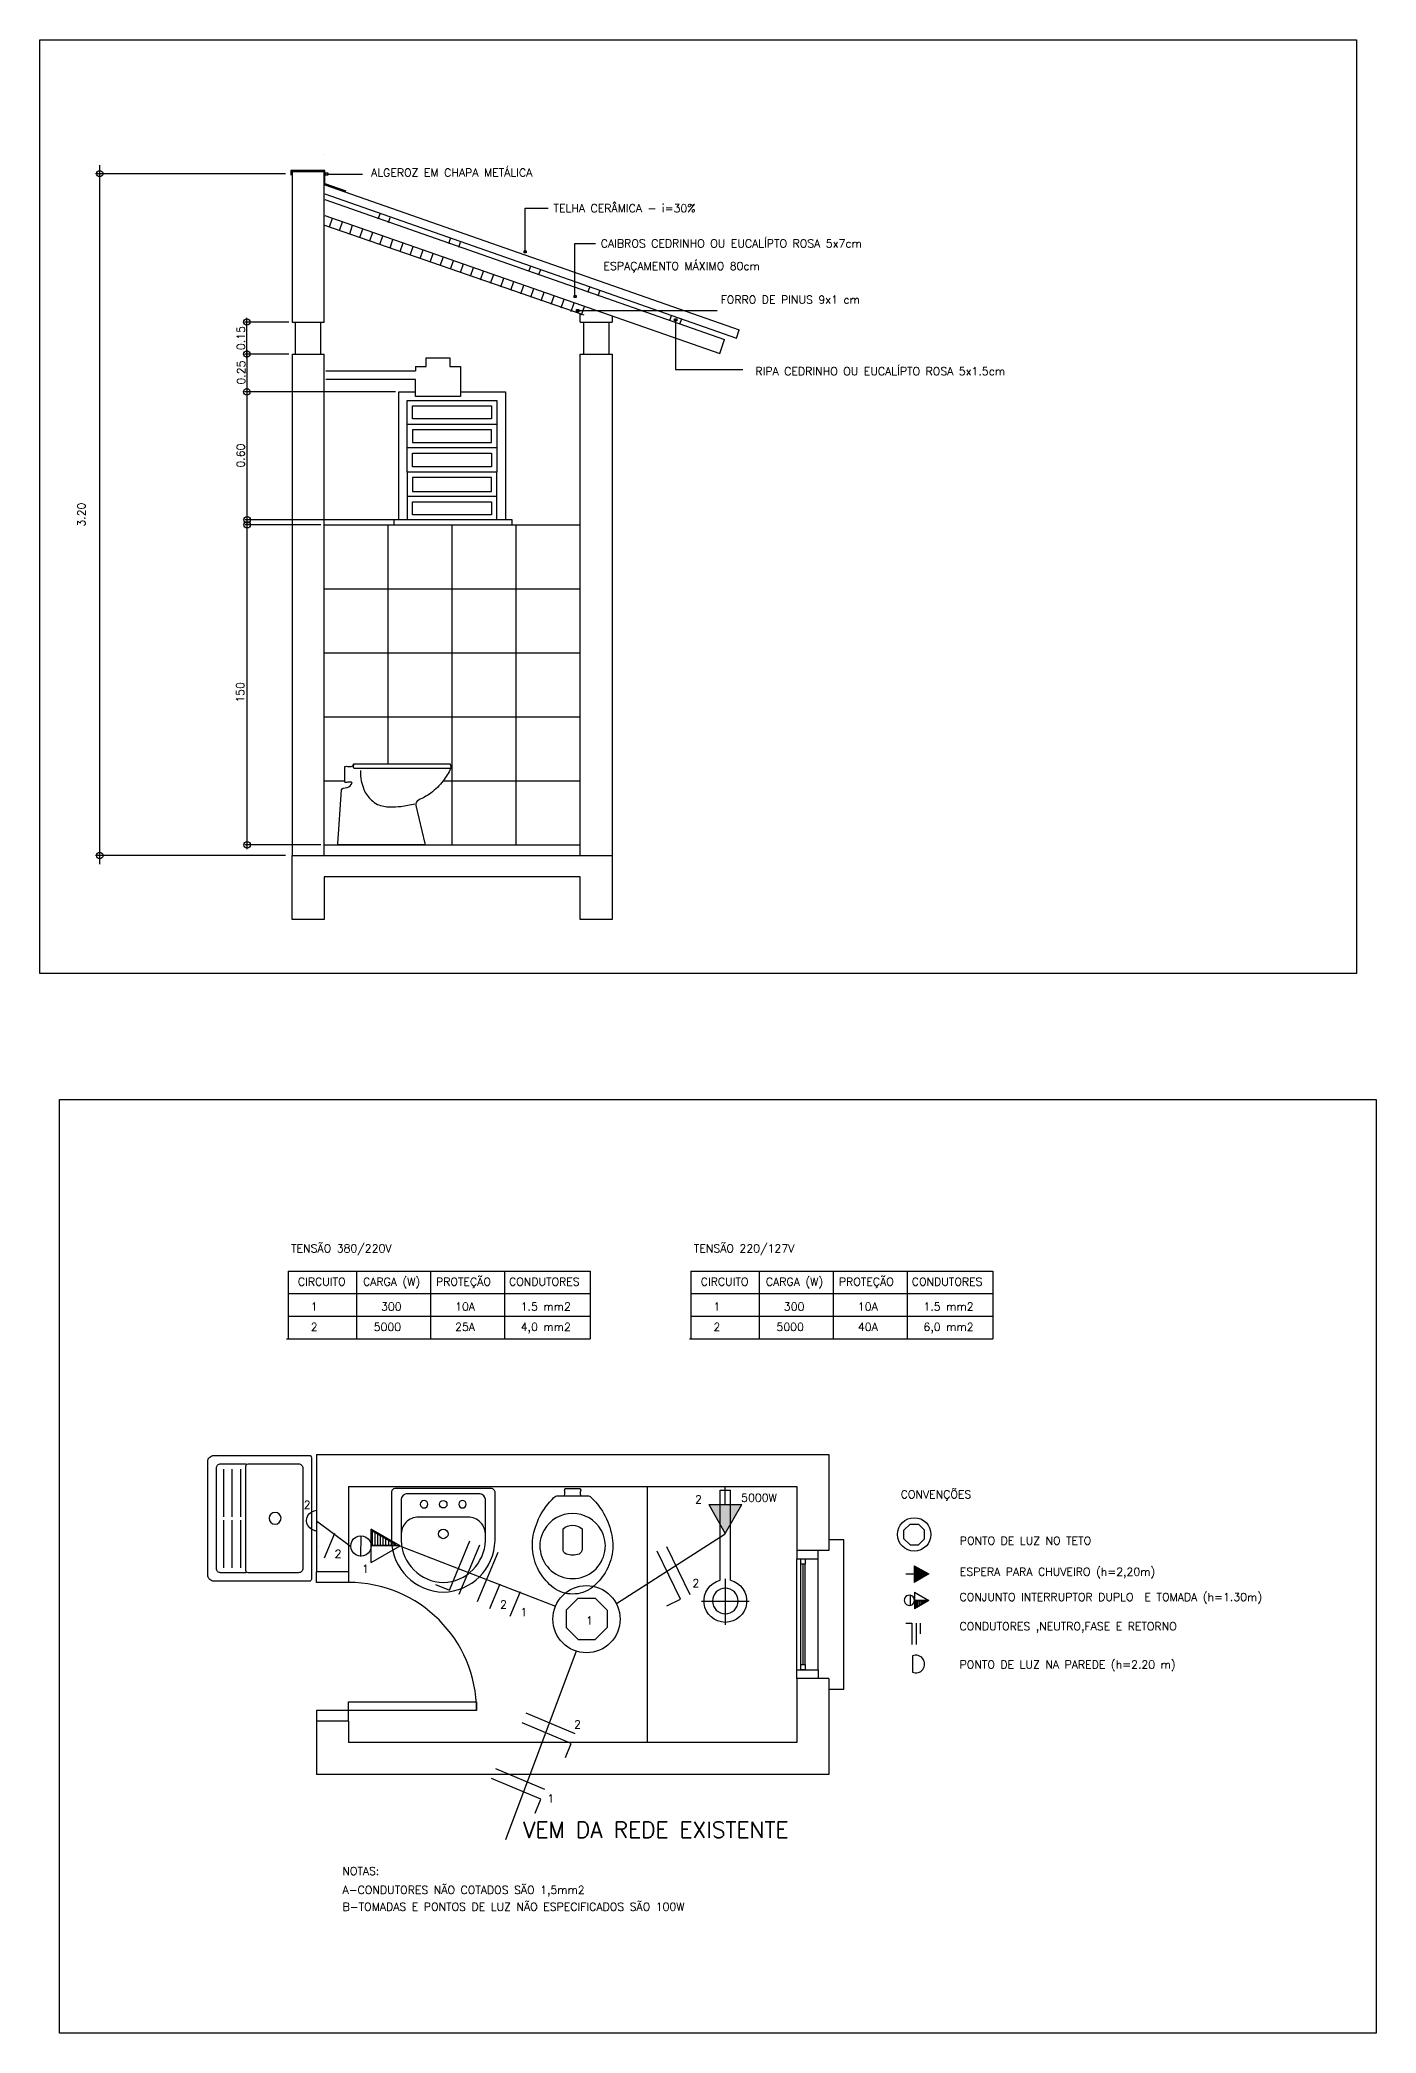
# Model space of a CAD drawing. Extents: x 2332 to 6335, y 1883 to 3772.
# Drawn here: x 3730 to 4982, y 1900 to 3768 of the extents above; entities that cross this region are included whole.
import ezdxf
from ezdxf.enums import TextEntityAlignment as Align

# ---------------------------------------------------------------- set-up
doc = ezdxf.new("R2010")
doc.units = 0
doc.layers.get('0').update_dxf_attribs({"linetype": 'CONTINUOUS'})
doc.layers.get('DEFPOINTS').update_dxf_attribs({"linetype": 'CONTINUOUS'})
for name, color, linetype in [('COTA', 13, 'CONTINUOUS'), ('ELET', 2, 'CONTINUOUS'), ('ELETRICO', 2, 'CONTINUOUS'), ('EQUIP', 7, 'CONTINUOUS'), ('EQUIP_I', 13, 'CONTINUOUS'), ('ESPEC', 2, 'CONTINUOUS'), ('ESQ_VISTA', 1, 'CONTINUOUS'), ('ESQUAD', 2, 'CONTINUOUS'), ('ESTRUT', 130, 'CONTINUOUS'), ('FOLHA', 7, 'CONTINUOUS'), ('HACHURA', 13, 'CONTINUOUS'), ('LINHAVISTA', 15, 'CONTINUOUS'), ('PAREDE', 6, 'CONTINUOUS'), ('PISO', 2, 'CONTINUOUS'), ('REG60-100', 7, 'CONTINUOUS'), ('SELO', 2, 'CONTINUOUS'), ('TELHA', 3, 'CONTINUOUS'), ('TELHADO', 7, 'CONTINUOUS')]:
    doc.layers.add(name, color=color, linetype=linetype)
doc.styles.add('REGUA425', font='simplex.shx')
doc.styles.add('REGUA60', font='simplex.shx')
doc.styles.add('REGUA80', font='simplex.shx')

# ---------------------------------------------------------------- blocks, each defined once
blk = doc.blocks.new('SAP7L__2')
at = {"layer": 'EQUIP', "color": 0, "linetype": 'ByBlock'}
blk.add_lwpolyline([(42.95, 18.4), (47.15, 0.62, -0.483964), (46.67, 0), (6.83, 0, -0.434765), (6.43, 0.43), (8.2, 25.8, -0.329288), (8.95, 26.6), (10.85, 26.9, 0.282717), (13.1, 29, 0.425868), (12.7, 29.45), (11.35, 29.45, 0.120658), (11, 29.35, -0.182519), (10, 29.3, -0.358208), (9.7, 29.72), (9.7, 36.42, -0.375875), (10, 36.8, -0.143803), (11, 36.75, 0.135514), (11.25, 36.7), (12.75, 36.7, 0.345615), (13.75, 37.75, -0.321215), (14.15, 38), (58.89, 38, -0.398095), (59.09, 37.83), (59.4, 36.35, -0.160099), (59.3, 35.7, -0.047619), (55.85, 30, -0.064768), (50, 24.3, -0.049062), (44.3, 21, 0.326827)], format="xyb", close=True, dxfattribs=at)
at = {"layer": 'EQUIP_I'}
for points in [[(13.75, 37.75), (13.66, 36.43, 0.43409), (14.06, 36), (59.4, 36)], [(17.05, 34.85, 0.05697), (17.45, 30, 0.04588), (18.65, 26, 0.104488), (22.2, 21, 0.06838), (25, 19, 0.112798), (31, 17.85, 0.029106), (36, 18.05, 0.037244), (42.5, 19.3)]]:
    blk.add_lwpolyline(points, format="xyb", dxfattribs=at)
blk = doc.blocks.new('INDPONTO')
at = {"color": 4, "linetype": 'ByBlock'}
blk.add_lwpolyline([(-0.2, 0.2), (0.2, 0.2), (0.2, -0.2), (-0.2, -0.2)], close=True, dxfattribs=at)
blk = doc.blocks.new('SAT13S_2')
at = {"layer": 'EQUIP', "color": 0, "linetype": 'ByBlock'}
blk.add_lwpolyline([(-26.5, -48.5), (26.5, -48.5, 0.414214), (29.5, -45.5), (29.5, -1, 0.414214), (28.5, 0), (-28.5, 0, 0.414214), (-29.5, -1), (-29.5, -45.5, 0.414214)], format="xyb", close=True, dxfattribs=at)
at = {"layer": 'EQUIP_I'}
for points in [[(25.5, -27.69), (25.5, -6, 0.414214), (23.5, -4), (-23.5, -4, 0.414214), (-25.5, -6), (-25.5, -27.69)], [(-25.5, -27.84), (-25.5, -29.65, 0.414214), (-24.5, -30.65), (-23.25, -30.65), (23.1, -30.65), (24.5, -30.65, 0.414214), (25.5, -29.65), (25.5, -27.84)], [(-25.5, -30.5), (-25.5, -42.5, 0.414214), (-23.5, -44.5)], [(-23.5, -44.5), (23.5, -44.5, 0.414214), (25.5, -42.5), (25.5, -30.5, 0.414214)], [(-23.25, -33.03), (-0.9, -33.03, 0.414214)], [(-23.25, -37.03), (-0.9, -37.03, 0.414214)], [(0.75, -33.03), (23.1, -33.03, 0.414214)], [(0.75, -37.03), (23.1, -37.03, 0.414214)], [(-23.25, -41.03), (-0.9, -41.03, 0.414214)], [(0.75, -41.03), (23.1, -41.03, 0.414214)]]:
    blk.add_lwpolyline(points, format="xyb", dxfattribs=at)
blk.add_circle((0, -17), 2.8, dxfattribs=at)
blk = doc.blocks.new('SACHS__2')
at = {"layer": 'EQUIP', "color": 0, "linetype": 'ByBlock'}
for p, q in [((42.29, 2.4), (0, 2.4)), ((0, 2.4), (0, -2.4)), ((42.29, -2.4), (0, -2.4))]:
    blk.add_line(p, q, dxfattribs=at)
blk.add_arc((52, 0), 10, 193.88654, 166.11346, dxfattribs=at)
at = {"layer": 'EQUIP_I'}
for p, q in [((52, 11.2), (52, -11.2)), ((41.6, 0), (63.2, 0))]:
    blk.add_line(p, q, dxfattribs=at)
blk.add_circle((52, 0), 6, dxfattribs=at)
blk = doc.blocks.new('SAP7S__2')
at = {"layer": 'EQUIP', "color": 0, "linetype": 'ByBlock'}
blk.add_lwpolyline([(-4.36, -13), (-6.93, -13), (-7.45, -13, 0.207706), (-8.2, -13.3, 0.059368), (-13.2, -19, 0.082654), (-17.8, -29, 0.104255), (-18.65, -39, 0.107708), (-15.25, -49, 0.088187), (-9, -56, 0.163426), (0, -59, 0.163426), (9, -56, 0.088187), (15.25, -49, 0.107708), (18.65, -39, 0.104255), (17.8, -29, 0.082654), (13.2, -19, 0.059368), (8.2, -13.3, 0.207706), (7.45, -13), (6.93, -13), (4.36, -13, -0.380199), (3.6, -12.2), (3.6, -11.1, -0.087349), (3.7, -10.7, 0.172037), (3.7, -9.83, 0.102747), (3.57, -9.63, 0.167994), (3.15, -9.5), (0, -9.5), (-3.15, -9.5, 0.167994), (-3.57, -9.63, 0.102747), (-3.7, -9.83, 0.172037), (-3.7, -10.7, -0.087349), (-3.6, -11.1), (-3.6, -12.2, -0.380199)], format="xyb", close=True, dxfattribs=at)
at = {"layer": 'EQUIP_I'}
blk.add_line((4.36, -13), (-4.36, -13), dxfattribs=at)
for points in [[(0, -21.2, -0.268395), (13.35, -29, -0.179674), (15.1, -39, -0.170707), (10, -48.05, -0.179561), (0, -51.75, -0.179561), (-10, -48.05, -0.170707), (-15.1, -39, -0.179674), (-13.35, -29, -0.268395)], [(-3, -40.25, 0.183333), (3, -40.25, 0.302776), (4.45, -38), (4.45, -28.4, 0.370787), (-4.45, -28.4), (-4.45, -38, 0.302776)]]:
    blk.add_lwpolyline(points, format="xyb", close=True, dxfattribs=at)
blk = doc.blocks.new('SAL34S_2')
at = {"layer": 'EQUIP', "color": 0, "linetype": 'ByBlock'}
blk.add_lwpolyline([(0, -4.2), (22.68, -4.2, -0.345194), (24.25, -5.69), (24.25, -28.56, -0.399699), (0, -52.7, -0.399699), (-24.25, -28.56), (-24.25, -5.69, -0.345194), (-22.68, -4.2)], format="xyb", close=True, dxfattribs=at)
at = {"layer": 'EQUIP_I'}
for p, q in [((-24.25, -28.56), (-24.25, -26.07)), ((24.25, -26.07), (24.25, -28.56))]:
    blk.add_line(p, q, dxfattribs=at)
blk.add_lwpolyline([(-19.75, -25.4), (-19.75, -9.2, -0.371535), (-17.31, -6.7), (0, -6.7), (17.31, -6.7, -0.371535), (19.75, -9.2), (19.75, -25.4)], format="xyb", dxfattribs=at)
for points in [[(0, -17.5), (11.6, -17.5, -0.423334), (19.75, -26), (19.75, -28.5, -0.397421), (0, -48.2, -0.397421), (-19.75, -28.5), (-19.75, -26, -0.423334), (-11.6, -17.5)], [(0, -13.25, 1), (0, -9.75, 1)]]:
    blk.add_lwpolyline(points, format="xyb", close=True, dxfattribs=at)
for centre in [(-9, -11.5), (9, -11.5)]:
    blk.add_circle(centre, 1.75, dxfattribs=at)
for start, end in [(90, 270), (270, 90)]:
    blk.add_arc((0, -25.4), 2.25, start, end, dxfattribs=at)

msp = doc.modelspace()

# ---------------------------------------------------------------- hatches: boundary and pattern name
at = {"layer": 'ELET'}
h = msp.add_hatch(color=256, dxfattribs=at)
h.paths.add_polyline_path([(4376.4, 2395.8), (4376.4, 2375.7), (4388.2, 2395.7)])
h.paths.add_polyline_path([(4357, 2396), (4368.7, 2375.3), (4368.7, 2395.9)])
h.paths.add_polyline_path([(4376.4, 2375.7), (4376.4, 2395.8), (4368.7, 2395.9), (4368.7, 2375.3), (4372.4, 2368.8)])
at = {"layer": 'ELETRICO'}
msp.add_hatch(color=256, dxfattribs=at).paths.add_polyline_path([(4563.2, 2330.8), (4549.6, 2338.5), (4549.7, 2322.9)])
at = {"layer": 'HACHURA'}
h = msp.add_hatch(dxfattribs=at)
h.set_pattern_fill('_U', color=256, scale=60, style=0, double=1, pattern_type=0)
h.set_pattern_definition([(0, (3996.58, 3014.04), (0, 60), []), (90, (3996.58, 3014.04), (-60, 4e-15), [])])
h.paths.add_polyline_path([(4114.4, 3090, -0.398095), (4114.8, 3089.7), (4115.3, 3086.9, -0.181576), (4115.2, 3085.4, -0.047619), (4108.3, 3074, -0.064768), (4096.6, 3062.6, -0.049062), (4085.2, 3056, 0.326827), (4082.5, 3050.8), (4090.9, 3015.3, -0.483964), (4089.9, 3014), (4236.6, 3014), (4236.6, 3314), (3996.6, 3314), (3996.6, 3014), (4010.2, 3014, -0.434765), (4009.4, 3014.9), (4013, 3065.5, -0.369755), (4014.6, 3067.3), (4018.3, 3067.8, 0.282717), (4022.8, 3072, 0.425868), (4022, 3072.9), (4019.3, 3072.9, 0.085396), (4018.8, 3072.8, -0.202043), (4016.6, 3072.6, -0.358208), (4016, 3073.5), (4016, 3086.9, -0.375875), (4016.6, 3087.6, -0.15803), (4018.8, 3087.5, 0.047054), (4018.9, 3087.4), (4022.1, 3087.4, 0.303999), (4024, 3089.2, -0.447428), (4024.9, 3090)])

# ---------------------------------------------------------------- linework, layer by layer
msp.add_line((4240.3, 3510.4), (3997.3, 3594.6))
at = {"layer": 'COTA', "linetype": 'ByBlock'}
for p, q in [((3960.6, 3643), (3782.4, 3643)), ((3786.4, 2996), (3786.4, 3651)), ((3963.6, 3504), (3922.2, 3504)), ((3924.2, 3470), (3924.2, 3508)), ((3924.2, 3478), (3924.2, 3434.6)), ((3963.6, 3474), (3922.2, 3474)), ((3963.6, 3474), (3922.2, 3474)), ((3963.7, 3438.6), (3922.2, 3438.6)), ((4063.6, 3438.5), (3922.5, 3438.5)), ((3924.5, 3314.6), (3924.5, 3442.5)), ((4063.6, 3318.6), (3922.5, 3318.6)), ((3993.6, 3314), (3922.5, 3314)), ((3924.5, 3010), (3924.5, 3318)), ((3993.6, 3014), (3922.5, 3014)), ((3960.6, 3004), (3782.4, 3004)), ((3960.6, 3004), (3883.8, 3004))]:
    msp.add_line(p, q, dxfattribs=at)
at = {"layer": 'COTA', "color": 4}
for p, q in [((3997.3, 3645.9), (3965.6, 3645.9)), ((3965.6, 3645.9), (3965.6, 3641.7)), ((3997.3, 3645.4), (3965.6, 3645.4)), ((3966.1, 3645.9), (3966.1, 3641.7)), ((3996.8, 3632.5), (3996.8, 3645.9)), ((3997.3, 3632.5), (3997.3, 3645.9)), ((3997.2, 3632.9), (4016.6, 3626)), ((3997.3, 3633.9), (4017, 3627)), ((3997.3, 3633.3), (4016.8, 3626.5))]:
    msp.add_line(p, q, dxfattribs=at)
at = {"layer": 'COTA'}
for centre in [(3786.4, 3643), (3924.2, 3504), (3924.2, 3474), (3924.2, 3438.5), (3924.5, 3318.6), (3924.5, 3314), (3924.5, 3014), (3786.4, 3004)]:
    msp.add_circle(centre, 3, dxfattribs=at)
at = {"layer": 'COTA', "linetype": 'ByBlock'}
for p in [(3924.2, 3504), (3924.5, 3438.5), (3924.5, 3314)]:
    msp.add_point(p, dxfattribs=at)
at = {"layer": 'DEFPOINTS', "color": 0, "linetype": 'ByBlock'}
for p in [(3786.4, 3643), (3966.6, 3643), (3887.8, 3504), (3966.6, 3504), (3966.6, 3504), (3966.6, 3474), (3966.6, 3474), (3924.2, 3438.6), (3966.7, 3438.6), (4066.6, 3438.5, -40), (4166.6, 3438.5, -40), (3996.6, 3314), (4066.6, 3318.6, -40), (4166.6, 3318.6, -40), (4218.2, 3318.6), (3996.6, 3014), (3966.6, 3004), (3966.6, 3004)]:
    msp.add_point(p, dxfattribs=at)
at = {"layer": 'ELET', "linetype": 'Continuous', "ltscale": 3.937008}
for p, q in [((4372.6, 2395.8), (4372.6, 2411.8)), ((3980.3, 2380.7), (3980.6, 2383.2)), ((3980.6, 2378.2), (3980.3, 2380.7)), ((3980.6, 2383.2), (3981.5, 2385.5)), ((3981.6, 2375.9), (3980.6, 2378.2)), ((3981.5, 2385.5), (3983.1, 2387.5)), ((3983.2, 2374), (3981.6, 2375.9)), ((3983.1, 2387.5), (3985, 2389.1)), ((3985.2, 2372.4), (3983.2, 2374)), ((3985, 2389.1), (3987.3, 2390)), ((3987.5, 2371.5), (3985.2, 2372.4)), ((3987.3, 2390), (3989.8, 2390.4)), ((3991.3, 2356.8), (3991.3, 2356.8)), ((3997, 2345.9), (4006.6, 2369)), ((4021.5, 2356.8), (4021.6, 2356.8)), ((4021.6, 2356.9), (4021.9, 2359.4)), ((4021.9, 2354.4), (4021.6, 2356.9)), ((4021.9, 2359.4), (4022.8, 2361.7)), ((4022.9, 2352.1), (4021.9, 2354.4)), ((4022.8, 2361.7), (4024.3, 2363.7)), ((4024.3, 2363.7), (4026.3, 2365.2)), ((4026.3, 2365.2), (4028.6, 2366.2)), ((4028.6, 2366.2), (4031.1, 2366.6)), ((4031.1, 2366.6), (4033.6, 2366.3)), ((4033.6, 2366.3), (4035.9, 2365.3)), ((4035.9, 2365.3), (4037.9, 2363.8)), ((4037.9, 2363.8), (4039.5, 2361.8)), ((4039.5, 2361.8), (4040.4, 2359.5)), ((4040.5, 2354.6), (4039.5, 2352.2)), ((4040.4, 2359.5), (4040.8, 2357)), ((4040.8, 2357), (4040.5, 2354.6)), ((4067.8, 2357), (4040.8, 2357)), ((4064.3, 2358), (4041.5, 2371.3)), ((4041.5, 2371.3), (4041.6, 2357.8)), ((4041.6, 2357.8), (4064.3, 2358)), ((4114, 2315.6), (4133.2, 2361.8)), ((4123.2, 2311.8), (4142.5, 2357.9)), ((4339.5, 2311.3), (4317.8, 2356.3)), ((4024.5, 2350.1), (4022.9, 2352.1)), ((4026.5, 2348.6), (4024.5, 2350.1)), ((4028.8, 2347.7), (4026.5, 2348.6)), ((4031.3, 2347.4), (4028.8, 2347.7)), ((4033.7, 2347.7), (4031.3, 2347.4)), ((4036.1, 2348.7), (4033.7, 2347.7)), ((4038, 2350.2), (4036.1, 2348.7)), ((4039.5, 2352.2), (4038, 2350.2)), ((4140.3, 2305.1), (4159.6, 2351.3)), ((4330.5, 2307), (4308.8, 2352)), ((4101.1, 2321), (4114, 2315.6)), ((4152, 2298.4), (4161.6, 2321.5)), ((4549.7, 2330.7), (4541.7, 2330.7)), ((4171, 2291.3), (4180.6, 2314.4)), ((4317.9, 2300.9), (4330.5, 2307)), ((4540.4, 2307.3), (4540.2, 2306.1)), ((4540.2, 2306.1), (4540.4, 2304.9)), ((4540.2, 2306.1), (4540.2, 2306.1)), ((4540.9, 2308.5), (4540.4, 2307.3)), ((4540.4, 2304.9), (4540.9, 2303.7)), ((4541.7, 2309.5), (4540.9, 2308.5)), ((4540.9, 2303.7), (4541.6, 2302.7)), ((4541.6, 2302.7), (4542.6, 2301.9)), ((4542.7, 2310.2), (4541.7, 2309.5)), ((4542.6, 2301.9), (4543.8, 2301.4)), ((4543.8, 2310.7), (4542.7, 2310.2)), ((4545.1, 2310.9), (4543.8, 2310.7)), ((4543.8, 2301.4), (4545, 2301.3)), ((4545, 2301.3), (4546.3, 2301.4)), ((4546.3, 2310.7), (4545.1, 2310.9)), ((4547.5, 2310.2), (4546.3, 2310.7)), ((4546.3, 2301.4), (4547.4, 2301.9)), ((4547.4, 2301.9), (4548.4, 2302.6)), ((4548.5, 2309.4), (4547.5, 2310.2)), ((4548.4, 2302.6), (4549.2, 2303.6)), ((4549.2, 2308.4), (4548.5, 2309.4)), ((4549.7, 2307.3), (4549.2, 2308.4)), ((4549.2, 2303.6), (4549.7, 2304.8)), ((4549.8, 2306), (4549.7, 2307.3)), ((4549.7, 2304.8), (4549.8, 2306)), ((4563.3, 2306), (4549.8, 2306.1)), ((4550.2, 2298.9), (4550.2, 2305.6)), ((4550.2, 2305.6), (4561.6, 2305.6)), ((4561.6, 2305.6), (4550.2, 2298.9)), ((4541.7, 2284.7), (4547.3, 2284.7)), ((4547.3, 2284.7), (4547.3, 2264.7)), ((4551.3, 2284.7), (4551.3, 2264.7)), ((4555.3, 2284.7), (4555.3, 2274.7)), ((4228.2, 2171.8), (4182.1, 2191.1)), ((4232, 2181), (4186, 2200.4)), ((4222.7, 2158.9), (4228.2, 2171.8)), ((4203.6, 2128.8), (4157.5, 2148.2)), ((4199.7, 2119.6), (4153.6, 2139)), ((4194.3, 2106.7), (4199.7, 2119.6))]:
    msp.add_line(p, q, dxfattribs=at)
at = {"layer": 'ELET', "linetype": 'Continuous', "ltscale": 2.214567}
for p, q in [((4357, 2396), (4388.2, 2395.7)), ((4357, 2396), (4372.4, 2368.8)), ((4372.4, 2368.8), (4388.2, 2395.7)), ((4067.8, 2357), (4040.8, 2372.6)), ((4040.8, 2341.5), (4040.8, 2372.6)), ((4040.8, 2341.5), (4067.8, 2357)), ((4549.6, 2338.5), (4563.2, 2330.8)), ((4549.6, 2338.5), (4549.7, 2322.9)), ((4563.2, 2330.8), (4549.7, 2322.9)), ((4549.8, 2313.8), (4563.3, 2306)), ((4549.8, 2313.8), (4549.8, 2298.2)), ((4563.3, 2306), (4549.8, 2298.2))]:
    msp.add_line(p, q, dxfattribs=at)
at = {"layer": 'ELET'}
for p, q in [((3989.4, 2380.7), (4021.5, 2356.7)), ((3989.5, 2390.2), (3989.5, 2371.5)), ((3987.5, 2371.5), (3989.5, 2371.5)), ((4031.2, 2366.4), (4030.8, 2347)), ((4545.8, 2310.6), (4545.8, 2300.8)), ((4547.9, 2254), (4547.9, 2238.7))]:
    msp.add_line(p, q, dxfattribs=at)
at = {"layer": 'ELET', "linetype": 'Continuous', "ltscale": 39.370079}
for p, q in [((4545.7, 2377.4), (4540, 2371.7)), ((4545.7, 2377.4), (4553.7, 2377.4)), ((4553.7, 2377.4), (4559.3, 2371.7)), ((4540, 2363.7), (4540, 2371.7)), ((4545.7, 2358), (4540, 2363.7)), ((4545.7, 2358), (4553.7, 2358)), ((4553.7, 2358), (4559.3, 2363.7)), ((4559.3, 2363.7), (4559.3, 2371.7)), ((4234.7, 2308), (4223.4, 2296.7)), ((4234.7, 2308), (4250.7, 2308)), ((4250.7, 2308), (4262, 2296.7)), ((4223.4, 2296.7), (4223.4, 2280.7)), ((4234.7, 2269.4), (4223.4, 2280.7)), ((4250.7, 2269.4), (4262, 2280.7)), ((4262, 2296.7), (4262, 2280.7)), ((4234.7, 2269.4), (4250.7, 2269.4))]:
    msp.add_line(p, q, dxfattribs=at)
at = {"layer": 'ELET', "linetype": 'Continuous', "ltscale": 7.874016}
for p, q in [((4041.6, 2371.3), (4041.6, 2357.8)), ((4044.2, 2369.8), (4044.2, 2357.8)), ((4046.7, 2368.3), (4046.7, 2357.8)), ((4049.2, 2366.8), (4049.2, 2357.9)), ((4051.8, 2365.3), (4051.8, 2357.9)), ((4054.3, 2363.8), (4054.3, 2357.9)), ((4056.9, 2362.3), (4056.9, 2357.9)), ((4059.4, 2360.8), (4059.4, 2357.9)), ((4061.9, 2359.3), (4061.9, 2357.9)), ((4550.3, 2298.9), (4550.3, 2305.6)), ((4551.5, 2299.7), (4551.5, 2305.6)), ((4552.8, 2300.4), (4552.8, 2305.6)), ((4554.1, 2301.2), (4554.1, 2305.6)), ((4555.3, 2301.9), (4555.3, 2305.6)), ((4556.6, 2302.6), (4556.6, 2305.6)), ((4557.9, 2303.4), (4557.9, 2305.6)), ((4559.2, 2304.1), (4559.2, 2305.6)), ((4560.4, 2304.9), (4560.4, 2305.6))]:
    msp.add_line(p, q, dxfattribs=at)
at = {"layer": 'ELET', "linetype": 'Continuous', "ltscale": 5.11811}
msp.add_line((4068.3, 2356.7), (4213.5, 2300.6), dxfattribs=at)
for centre, radius in [((4549.6, 2367.8), 15.7), ((4242.5, 2288.4), 31.5)]:
    msp.add_circle(centre, radius, dxfattribs=at)
at = {"layer": 'ELET'}
msp.add_arc((4551.1, 2246.3), 8.24, 247.2769, 112.7231, dxfattribs=at)
at = {"layer": 'ELETRICO'}
for p, q in [((4372.3, 2367.9), (4270.5, 2302.8)), ((4232.8, 2258.4), (4166.5, 2081.5))]:
    msp.add_line(p, q, dxfattribs=at)
at = {"layer": 'EQUIP', "color": 0, "linetype": 'ByBlock'}
for p, q in [((3998.4, 3458.3), (4082.4, 3458.3)), ((4082.4, 3462.3), (4082.4, 3458.3)), ((4082.4, 3462.3), (4092.4, 3462.3)), ((4092.4, 3470.3), (4114.4, 3470.3)), ((4092.4, 3462.3), (4092.4, 3470.3)), ((4114.4, 3470.3), (4114.4, 3462.3)), ((4114.4, 3462.3), (4124.4, 3462.3)), ((4124.4, 3462.3), (4124.4, 3434.3)), ((4082.4, 3450.3), (3998.4, 3450.3)), ((4082.4, 3434.3), (4082.4, 3450.3)), ((4124.4, 3434.3), (4082.4, 3434.3))]:
    msp.add_line(p, q, dxfattribs=at)
at = {"layer": 'ESPEC'}
for p, q in [((4185, 3569.7), (4185, 3610.6)), ((4185, 3610.6), (4206.6, 3610.6)), ((4231.7, 3527.9), (4231.7, 3577.6)), ((4231.7, 3577.6), (4250.9, 3577.6)), ((4233.7, 3514.7), (4365.1, 3514.7)), ((4325.9, 3506.6), (4325.9, 3459.6)), ((4325.9, 3459.6), (4389.1, 3459.6))]:
    msp.add_line(p, q, dxfattribs=at)
at = {"layer": 'ESQ_VISTA'}
for p, q in [((4066.6, 3318.6, -40), (4066.6, 3438.5, -40)), ((4066.6, 3438.5, -40), (4082.4, 3438.5, -40)), ((4124.4, 3438.5, -40), (4166.6, 3438.5, -40)), ((4166.6, 3438.5, -40), (4166.6, 3318.6, -40)), ((4074.5, 3363.2, -40), (4074.5, 3430.6, -40)), ((4074.5, 3430.6, -40), (4158.6, 3430.6, -40)), ((4079.6, 3413.2, -40), (4079.6, 3425.5, -40)), ((4079.6, 3425.5, -40), (4153.6, 3425.5, -40)), ((4153.6, 3425.5, -40), (4153.6, 3413.2, -40)), ((4158.6, 3430.6, -40), (4158.6, 3363.2, -40)), ((4074.5, 3408.3, -40), (4158.6, 3408.3, -40)), ((4153.6, 3413.2, -40), (4079.6, 3413.2, -40)), ((4153.6, 3403.1, -40), (4079.6, 3403.1, -40)), ((4079.6, 3403.1, -40), (4079.6, 3391.1, -40)), ((4153.6, 3391.1, -40), (4153.6, 3403.1, -40)), ((4158.6, 3386.1, -40), (4074.5, 3386.1, -40)), ((4079.6, 3391.1, -40), (4153.6, 3391.1, -40)), ((4079.6, 3368.3, -40), (4079.6, 3381.2, -40)), ((4079.6, 3381.2, -40), (4153.6, 3381.2, -40)), ((4153.6, 3381.2, -40), (4153.6, 3368.3, -40)), ((4153.6, 3381.2, -40), (4153.6, 3368.3, -40)), ((4158.6, 3363.2, -40), (4074.5, 3363.2, -40)), ((4074.5, 3363.2, -40), (4074.5, 3318.5, -40)), ((4153.6, 3368.3, -40), (4079.6, 3368.3, -40)), ((4158.6, 3318.5, -40), (4158.6, 3363.2, -40)), ((4153.6, 3358.2, -40), (4079.6, 3358.2, -40)), ((4079.6, 3358.2, -40), (4079.6, 3345.3, -40)), ((4079.6, 3345.3, -40), (4153.6, 3345.3, -40)), ((4153.6, 3345.3, -40), (4153.6, 3358.2, -40)), ((4153.6, 3345.3, -40), (4153.6, 3358.2, -40)), ((4158.6, 3340.4, -40), (4074.5, 3340.4, -40)), ((4079.6, 3335.4, -40), (4153.6, 3335.4, -40)), ((4079.6, 3323.4, -40), (4079.6, 3335.4, -40)), ((4079.6, 3323.4, -40), (4079.6, 3335.4, -40)), ((4079.6, 3323.4, -40), (4079.6, 3335.4, -40)), ((4153.6, 3335.4, -40), (4153.6, 3323.4, -40)), ((4173, 3318.5), (4062, 3318.5)), ((4062, 3318.5), (4062, 3314)), ((4062, 3314), (4173, 3314)), ((4153.6, 3323.4, -40), (4079.6, 3323.4, -40)), ((4173, 3314), (4173, 3318.5))]:
    msp.add_line(p, q, dxfattribs=at)
at = {"layer": 'ESQUAD'}
msp.add_line((3999.1, 3642.6), (4032.7, 3642.6), dxfattribs=at)
at = {"layer": 'ESTRUT'}
for p, q in [((3969.6, 3504), (3969.6, 3474)), ((3993.6, 3474), (3993.6, 3504)), ((4239.6, 3504), (4239.6, 3474)), ((4263.6, 3474), (4263.6, 3504)), ((3966.6, 3004), (4266.6, 3004)), ((3966.6, 2944), (3966.6, 3004)), ((4266.6, 3004), (4266.6, 2944)), ((4236.6, 2984), (3996.6, 2984)), ((3996.6, 2984), (3996.6, 2944)), ((4236.6, 2944), (4236.6, 2984)), ((3996.6, 2944), (3966.6, 2944)), ((4266.6, 2944), (4236.6, 2944))]:
    msp.add_line(p, q, dxfattribs=at)
at = {"layer": 'FOLHA'}
for p, q in [((3730.3, 3768.4), (4964.1, 3768.4)), ((3730.3, 2893.4), (3730.3, 3768.4)), ((4964.1, 3768.4), (4964.1, 2893.4)), ((4964.1, 2893.4), (3730.3, 2893.4)), ((3748.6, 2775.4), (4982.4, 2775.4)), ((3748.6, 1900.4), (3748.6, 2775.4)), ((4982.4, 2775.4), (4982.4, 1900.4)), ((4982.4, 1900.4), (3748.6, 1900.4))]:
    msp.add_line(p, q, dxfattribs=at)
at = {"layer": 'HACHURA'}
msp.add_line((3996.6, 3314), (4236.6, 3314), dxfattribs=at)
at = {"layer": 'LINHAVISTA'}
for p, q in [((3962.9, 2614.6), (4245.8, 2614.6)), ((3962.9, 2614.6), (3962.9, 2551.2)), ((4026.9, 2614.6), (4026.9, 2551.2)), ((4096.2, 2614.6), (4096.2, 2551.2)), ((4165.6, 2614.6), (4165.6, 2551.2)), ((4245.8, 2614.6), (4245.8, 2551.2)), ((4340.4, 2614.6), (4623.2, 2614.6)), ((4340.4, 2614.6), (4340.4, 2551.2)), ((4404.3, 2614.6), (4404.3, 2551.2)), ((4473.7, 2614.6), (4473.7, 2551.2)), ((4543.1, 2614.6), (4543.1, 2551.2)), ((4623.2, 2614.6), (4623.2, 2551.2)), ((3962.9, 2593.5), (4245.8, 2593.5)), ((4340.4, 2593.5), (4623.2, 2593.5)), ((3962.9, 2572.3), (4245.8, 2572.3)), ((4340.4, 2572.3), (4623.2, 2572.3)), ((3961.4, 2551.2), (4245.8, 2551.2)), ((4338.9, 2551.2), (4623.2, 2551.2)), ((3989.5, 2442.8), (3989.5, 2332.8)), ((3989.5, 2442.8), (4469.5, 2442.8)), ((4469.5, 2442.8), (4469.5, 2352.8)), ((4019.5, 2412.8), (4019.5, 2332.8)), ((4019.5, 2412.8), (4439.5, 2412.8)), ((4299.5, 2412.8), (4299.5, 2172.8)), ((4439.5, 2412.8), (4439.5, 2352.8)), ((4469.5, 2352.8), (4439.5, 2352.8)), ((4439.5, 2240.8), (4439.5, 2344.8)), ((4443.5, 2245.8), (4443.5, 2339.8)), ((4445.5, 2245.8), (4445.5, 2339.8)), ((4447.5, 2245.8), (4447.5, 2339.8)), ((4459.5, 2240.8), (4459.5, 2344.8)), ((4019.5, 2332.8), (3989.5, 2332.8)), ((4439.5, 2232.8), (4439.5, 2172.8)), ((4469.5, 2232.8), (4439.5, 2232.8)), ((4469.5, 2232.8), (4469.5, 2142.8)), ((3989.5, 2192.8), (3989.5, 2142.8)), ((4019.5, 2192.8), (3989.5, 2192.8)), ((4019.5, 2192.8), (4019.5, 2172.8)), ((4439.5, 2172.8), (4019.5, 2172.8)), ((4469.5, 2142.8), (3989.5, 2142.8))]:
    msp.add_line(p, q, dxfattribs=at)
for points in [[(4469.5, 2222.8), (4483.5, 2222.8), (4483.5, 2362.8), (4469.5, 2362.8)], [(4439.5, 2352.8), (4439.5, 2344.8), (4459.5, 2344.8), (4459.5, 2352.8)], [(4019.5, 2332.8), (4019.5, 2322.8), (3989.5, 2322.8), (3989.5, 2332.8)], [(4439.5, 2232.8), (4439.5, 2240.8), (4459.5, 2240.8), (4459.5, 2232.8)], [(4019.5, 2192.8), (4019.5, 2202.8), (3989.5, 2202.8), (3989.5, 2192.8)]]:
    msp.add_lwpolyline(points, dxfattribs=at)
for points in [[(4447.5, 2344.8), (4447.5, 2339.8), (4443.5, 2339.8), (4443.5, 2344.8)], [(4443.5, 2240.8), (4443.5, 2245.8), (4447.5, 2245.8), (4447.5, 2240.8)], [(4139.5, 2202.8), (4019.5, 2202.8), (4019.5, 2210.8), (4139.5, 2210.8)]]:
    msp.add_lwpolyline(points, close=True, dxfattribs=at)
msp.add_arc((4019.5, 2202.8), 120, 0, 90, dxfattribs=at)
at = {"layer": 'PAREDE'}
for p, q in [((3966.6, 3644.9), (3966.6, 3643)), ((3996.6, 3644.9), (3966.6, 3644.9)), ((3966.6, 3643), (3966.6, 3534)), ((3996.6, 3534), (3996.6, 3644.9)), ((3966.6, 3534), (3966.6, 3504)), ((3996.6, 3504), (3996.6, 3534)), ((3966.6, 3504), (3996.6, 3504)), ((4236.6, 3504), (4236.6, 3511.7)), ((4236.6, 3504), (4266.6, 3504)), ((4266.6, 3509.6), (4266.6, 3504)), ((3966.6, 3474), (3966.6, 3474)), ((3966.6, 3474), (3996.6, 3474)), ((3966.6, 3474), (3966.6, 3004)), ((3996.6, 3004), (3996.6, 3474)), ((4236.6, 3004), (4236.6, 3474)), ((4236.6, 3474), (4266.6, 3474)), ((4266.6, 3474), (4266.6, 3004))]:
    msp.add_line(p, q, dxfattribs=at)
at = {"layer": 'PISO'}
msp.add_line((3996.6, 3014), (4236.6, 3014), dxfattribs=at)
at = {"layer": 'REG60-100'}
msp.add_line((4367.3, 3474.4), (4371.9, 3487.6), dxfattribs=at)
at = {"layer": 'TELHA'}
msp.add_line((3996.6, 3661.1), (3996.6, 3661.1), dxfattribs=at)
at = {"layer": 'TELHADO'}
for p, q in [((3997.3, 3632.5), (4385.6, 3496.6)), ((3997.3, 3624), (4383, 3489)), ((3997.3, 3618.7), (4371.9, 3487.6)), ((4047.4, 3600.6), (4049.1, 3605.3)), ((3997.3, 3603.9), (4367.3, 3474.4)), ((4001.7, 3593.2), (4004.5, 3601.3)), ((4011.2, 3589.9), (4014, 3598)), ((4020.6, 3586.6), (4023.4, 3594.7)), ((4030, 3583.3), (4032.9, 3591.4)), ((4039.5, 3580), (4042.3, 3588.1)), ((4056.9, 3597.3), (4058.5, 3602)), ((4048.9, 3576.7), (4051.7, 3584.8)), ((4058.4, 3573.4), (4061.2, 3581.5)), ((4067.8, 3570.1), (4070.6, 3578.2)), ((4077.2, 3566.8), (4080.1, 3574.9)), ((4086.7, 3563.5), (4089.5, 3571.6)), ((4096.1, 3560.2), (4098.9, 3568.3)), ((4113.5, 3577.5), (4115.2, 3582.2)), ((4123, 3574.2), (4124.6, 3578.9)), ((4105.5, 3556.9), (4108.4, 3565)), ((4115, 3553.6), (4117.8, 3561.7)), ((4124.4, 3550.3), (4127.2, 3558.4)), ((4133.9, 3547), (4136.7, 3555.1)), ((4143.3, 3543.7), (4146.1, 3551.8)), ((4188.5, 3551.8), (4190.2, 3556.5)), ((4197.9, 3548.5), (4199.6, 3553.2)), ((4152.7, 3540.4), (4155.6, 3548.5)), ((4162.2, 3537.1), (4165, 3545.2)), ((4171.6, 3533.8), (4174.4, 3541.9)), ((4181.1, 3530.5), (4183.9, 3538.6)), ((4190.5, 3527.2), (4193.3, 3535.3)), ((4199.9, 3523.9), (4202.8, 3532)), ((4243.8, 3531.9), (4245.5, 3536.7)), ((4253.3, 3528.6), (4254.9, 3533.3)), ((4209.4, 3520.6), (4212.2, 3528.6)), ((4218.8, 3517.3), (4221.6, 3525.3)), ((4228.2, 3514), (4231.1, 3522)), ((4237.7, 3510.7), (4240.5, 3518.7)), ((4320.6, 3505.5), (4322.3, 3510.2)), ((4330.1, 3502.2), (4331.7, 3506.9)), ((4383, 3489), (4385.6, 3496.6))]:
    msp.add_line(p, q, dxfattribs=at)

# ---------------------------------------------------------------- block references
at = {"layer": 'EQUIP', "xscale": 2, "yscale": 2, "zscale": 2}
msp.add_blockref('SAP7L__2', (3996.6, 3014), dxfattribs=at)
at = {"layer": 'ESPEC', "xscale": 5, "yscale": 5, "zscale": 5, "rotation": 90}
for p in [(3999.1, 3642.7), (4185, 3569.7), (4231.9, 3527.9), (4234.2, 3514.6), (4326.1, 3506.1)]:
    msp.add_blockref('INDPONTO', p, dxfattribs=at)
at = {"layer": 'LINHAVISTA', "xscale": -2, "yscale": 2, "zscale": 2}
for name, p, rotation in [('SAT13S_2', (3984.7, 2382.9), 270), ('SACHS__2', (4372.6, 2409.4), 90)]:
    msp.add_blockref(name, p, dxfattribs=dict(at, rotation=rotation))
for name, p in [('SAL34S_2', (4108.3, 2419.1)), ('SAP7S__2', (4229.5, 2429.9))]:
    msp.add_blockref(name, p, dxfattribs=at)

# ---------------------------------------------------------------- texts
at = {"color": 2, "linetype": 'ByBlock', "char_height": 7.5, "attachment_point": 5, "rotation": 90, "style": 'REGUA80'}
for s, insert in [('\\A1;0.15', (3918.7, 3488.9)), ('\\A1;0.25', (3918.9, 3456.6)), ('\\A1;0.60', (3918.5, 3378.8)), ('\\A1;150', (3918.1, 3156.9))]:
    msp.add_mtext(s, dxfattribs=dict(at, insert=insert))
at = {"layer": 'ESPEC', "linetype": 'ByBlock', "insert": (3769.2, 3323.5), "char_height": 7.5, "attachment_point": 5, "rotation": 90, "style": 'REGUA80'}
msp.add_mtext('\\A1;3.20', dxfattribs=at)
at = {"layer": 'REG60-100'}
for s, height, style, p in [('TENSÃO 380/220V', 7.5, 'REGUA60', (3965.7, 2632.1)), ('TENSÃO 220/127V', 7.5, 'REGUA60', (4343.1, 2632.1)), ('CIRCUITO', 7.5, 'REGUA60', (3972.1, 2600.9)), ('CARGA (W)', 7.5, 'REGUA60', (4033.1, 2600.9)), ('PROTEÇÃO', 7.5, 'REGUA60', (4101.5, 2600.9)), ('CONDUTORES', 7.5, 'REGUA60', (4169.9, 2600.9)), ('CIRCUITO', 7.5, 'REGUA60', (4349.6, 2600.9)), ('CARGA (W)', 7.5, 'REGUA60', (4410.6, 2600.9)), ('PROTEÇÃO', 7.5, 'REGUA60', (4479, 2600.9)), ('CONDUTORES', 7.5, 'REGUA60', (4547.3, 2600.9)), ('1', 7.5, 'REGUA60', (3984.1, 2577.6)), ('300', 7.5, 'REGUA60', (4050, 2577.6)), ('10A', 7.5, 'REGUA60', (4119.4, 2577.6)), ('1.5 mm2', 7.5, 'REGUA60', (4180.9, 2577.6)), ('1', 7.5, 'REGUA60', (4361.5, 2577.6)), ('300', 7.5, 'REGUA60', (4427.4, 2577.6)), ('10A', 7.5, 'REGUA60', (4496.8, 2577.6)), ('1.5 mm2', 7.5, 'REGUA60', (4558.3, 2577.6)), ('2', 7.5, 'REGUA60', (3984.1, 2558.5)), ('5000', 7.5, 'REGUA60', (4043.1, 2558.5)), ('25A', 7.5, 'REGUA60', (4119.4, 2558.5)), ('4,0 mm2', 7.5, 'REGUA60', (4180.9, 2558.5)), ('2', 7.5, 'REGUA60', (4361.5, 2558.5)), ('5000', 7.5, 'REGUA60', (4420.5, 2558.5)), ('40A', 7.5, 'REGUA60', (4496.8, 2558.5)), ('6,0 mm2', 7.5, 'REGUA60', (4558.3, 2558.5)), ('2', 7.5, 'REGUA60', (3977.5, 2391.9)), ('2', 7.5, 'REGUA60', (4344.2, 2396.9)), ('5000W', 7.5, 'REGUA60', (4387.4, 2398.4)), ('PONTO DE LUZ NO TETO', 7.5, 'REGUA80', (4592.3, 2358.2)), ('2', 7.5, 'REGUA60', (4006.5, 2345.9)), ('1', 7.5, 'REGUA60', (4032.3, 2331.8)), ('ESPERA PARA CHUVEIRO (h=2,20m)', 7.5, 'REGUA80', (4592.3, 2329.1)), ('2', 7.5, 'REGUA60', (4341.8, 2318.4)), ('2', 7.5, 'REGUA60', (4161.5, 2298.4)), ('1', 7.5, 'REGUA60', (4180.5, 2291.3)), ('CONJUNTO INTERRUPTOR DUPLO  E TOMADA (h=1.30m)', 7.5, 'REGUA80', (4592.1, 2305.4)), ('1', 7.5, 'REGUA60', (4242, 2283.4)), ('CONDUTORES ,NEUTRO,FASE E RETORNO', 7.5, 'REGUA80', (4592.1, 2278)), ('PONTO DE LUZ NA PAREDE (h=2.20 m)', 7.5, 'REGUA80', (4592.1, 2242.1)), ('2', 7.5, 'REGUA60', (4230.8, 2186)), ('1', 7.5, 'REGUA60', (4205.8, 2116.6)), ('VEM DA REDE EXISTENTE', 15, 'REGUA60', (4183.1, 2083.6)), ('A-CONDUTORES NÃO COTADOS SÃO 1,5mm2', 7.5, 'REGUA80', (4013.9, 2030.9)), ('B-TOMADAS E PONTOS DE LUZ NÃO ESPECIFICADOS SÃO 100W', 7.5, 'REGUA80', (4013.9, 2015.1))]:
    msp.add_text(s, height=height, dxfattribs=dict(at, style=style)).set_placement(p)
at = {"layer": 'REG60-100', "linetype": 'Continuous', "ltscale": 3.937008, "style": 'REGUA80'}
for s, p in [('CONVENÇÕES', (4536.9, 2401.6)), ('NOTAS:', (4013.7, 2048.6))]:
    msp.add_text(s, height=7.5, dxfattribs=at).set_placement(p)
at = {"layer": 'SELO', "style": 'REGUA425'}
for s, p in [('ALGEROZ EM CHAPA METÁLICA', (4040.7, 3644)), ('TELHA CERÂMICA - i=30%', (4211.6, 3610.6)), ('CAIBROS CEDRINHO OU EUCALÍPTO ROSA 5x7cm', (4255.9, 3577.6)), ('ESPAÇAMENTO MÁXIMO 80cm', (4258.4, 3556.5)), ('FORRO DE PINUS 9x1 cm', (4368.2, 3525)), ('RIPA CEDRINHO OU EUCALÍPTO ROSA 5x1.5cm', (4400.8, 3457.9))]:
    msp.add_text(s, height=7.5, dxfattribs=at).set_placement(p, align=Align.MIDDLE_LEFT)

doc.saveas('drawing.dxf')
